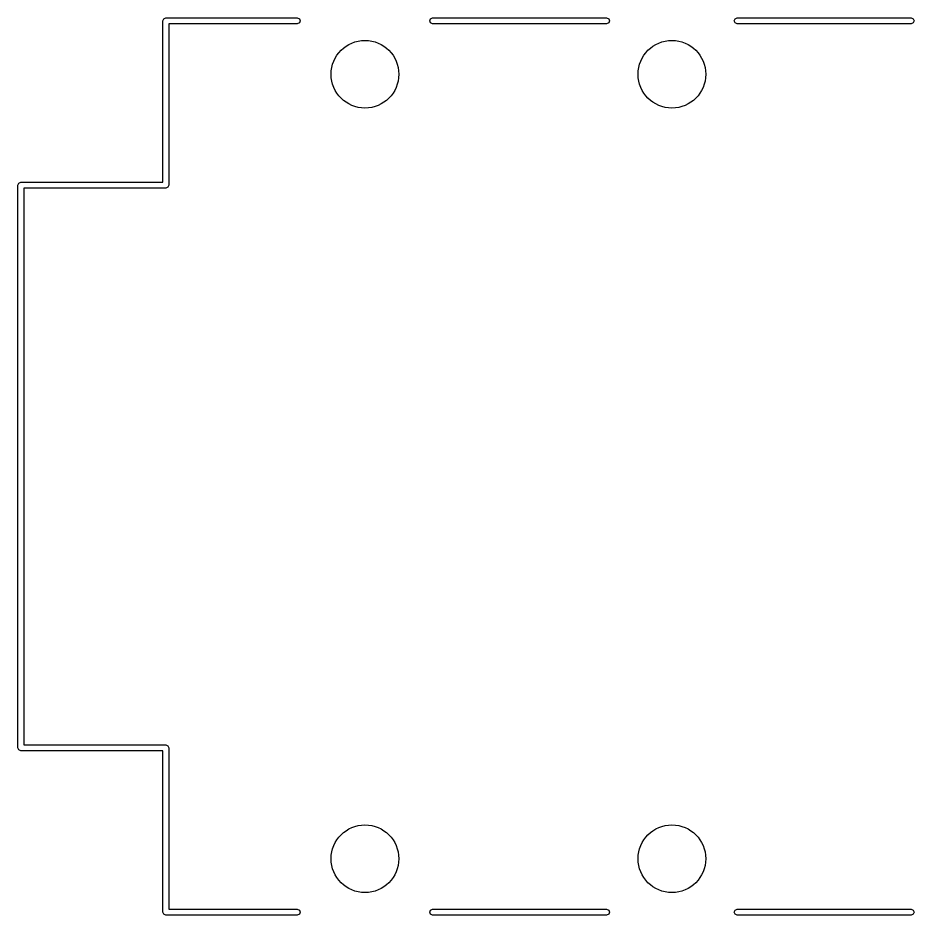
# Model space of a CAD drawing. Extents: x 4.41 to 6.71, y -6.13 to -2.05.
# Drawn here: x 4.533 to 5.263, y -5.193 to -4.462 of the extents above; entities that cross this region are included whole.
import ezdxf

# ---------------------------------------------------------------- set-up
doc = ezdxf.new("R2010")
doc.units = 0
doc.header["$MEASUREMENT"] = 0
doc.layers.add('BLACK', color=7, linetype='CONTINUOUS')

msp = doc.modelspace()

# ---------------------------------------------------------------- linework, layer by layer
at = {"layer": 'BLACK', "linetype": 'CONTINUOUS'}
for p, q in [((4.65079, -4.46437), (4.65148, -4.4627)), ((4.65079, -4.59587), (4.65079, -4.46437)), ((4.65148, -4.4627), (4.65315, -4.46201)), ((4.65315, -4.46201), (4.76024, -4.46201)), ((4.76024, -4.46201), (4.76191, -4.4627)), ((4.76191, -4.4627), (4.7626, -4.46437)), ((4.7626, -4.46437), (4.76191, -4.46604)), ((4.86811, -4.46437), (4.8688, -4.4627)), ((4.8688, -4.46604), (4.86811, -4.46437)), ((4.8688, -4.4627), (4.87047, -4.46201)), ((4.87047, -4.46201), (5.0122, -4.46201)), ((5.0122, -4.46201), (5.01388, -4.4627)), ((5.01388, -4.4627), (5.01457, -4.46437)), ((5.01457, -4.46437), (5.01388, -4.46604)), ((5.11614, -4.46437), (5.11683, -4.4627)), ((5.11683, -4.46604), (5.11614, -4.46437)), ((5.11683, -4.4627), (5.1185, -4.46201)), ((5.1185, -4.46201), (5.26024, -4.46201)), ((5.26024, -4.46201), (5.26191, -4.4627)), ((5.26191, -4.4627), (5.2626, -4.46437)), ((5.2626, -4.46437), (5.26191, -4.46604)), ((4.76024, -4.46673), (4.65551, -4.46673)), ((4.65551, -4.46673), (4.65551, -4.59823)), ((4.76191, -4.46604), (4.76024, -4.46673)), ((4.87047, -4.46673), (4.8688, -4.46604)), ((5.0122, -4.46673), (4.87047, -4.46673)), ((5.01388, -4.46604), (5.0122, -4.46673)), ((5.1185, -4.46673), (5.11683, -4.46604)), ((5.26024, -4.46673), (5.1185, -4.46673)), ((5.26191, -4.46604), (5.26024, -4.46673)), ((4.53337, -4.59656), (4.53504, -4.59587)), ((4.53504, -4.59587), (4.65079, -4.59587)), ((4.53268, -4.59823), (4.53337, -4.59656)), ((4.53268, -5.0565), (4.53268, -4.59823)), ((4.65315, -4.60059), (4.5374, -4.60059)), ((4.5374, -4.60059), (4.5374, -5.05413)), ((4.65482, -4.5999), (4.65315, -4.60059)), ((4.65551, -4.59823), (4.65482, -4.5999)), ((4.53337, -5.05817), (4.53268, -5.0565)), ((4.53268, -5.0565), (4.53268, -5.0565)), ((4.5374, -5.05413), (4.65315, -5.05413)), ((4.65315, -5.05413), (4.65482, -5.05483)), ((4.65482, -5.05483), (4.65551, -5.0565)), ((4.65551, -5.0565), (4.65551, -5.18799)), ((4.53504, -5.05886), (4.53337, -5.05817)), ((4.65079, -5.05886), (4.53504, -5.05886)), ((4.65079, -5.19035), (4.65079, -5.05886)), ((4.65551, -5.18799), (4.76024, -5.18799)), ((4.76024, -5.18799), (4.76191, -5.18868)), ((4.8688, -5.18868), (4.87047, -5.18799)), ((4.87047, -5.18799), (5.0122, -5.18799)), ((5.0122, -5.18799), (5.01388, -5.18868)), ((5.11683, -5.18868), (5.1185, -5.18799)), ((5.1185, -5.18799), (5.26024, -5.18799)), ((5.26024, -5.18799), (5.26191, -5.18868)), ((4.65148, -5.19202), (4.65079, -5.19035)), ((4.65315, -5.19272), (4.65148, -5.19202)), ((4.76024, -5.19272), (4.65315, -5.19272)), ((4.76191, -5.19202), (4.76024, -5.19272)), ((4.76191, -5.18868), (4.7626, -5.19035)), ((4.7626, -5.19035), (4.76191, -5.19202)), ((4.86811, -5.19035), (4.8688, -5.18868)), ((4.8688, -5.19202), (4.86811, -5.19035)), ((4.87047, -5.19272), (4.8688, -5.19202)), ((5.0122, -5.19272), (4.87047, -5.19272)), ((5.01388, -5.19202), (5.0122, -5.19272)), ((5.01388, -5.18868), (5.01457, -5.19035)), ((5.01457, -5.19035), (5.01388, -5.19202)), ((5.11614, -5.19035), (5.11683, -5.18868)), ((5.11683, -5.19202), (5.11614, -5.19035)), ((5.1185, -5.19272), (5.11683, -5.19202)), ((5.26024, -5.19272), (5.1185, -5.19272)), ((5.26191, -5.19202), (5.26024, -5.19272)), ((5.26191, -5.18868), (5.2626, -5.19035)), ((5.2626, -5.19035), (5.26191, -5.19202))]:
    msp.add_line(p, q, dxfattribs=at)
at = {"layer": 'BLACK'}
for centre in [(4.81535, -4.50787), (5.06535, -4.50787), (4.81535, -5.14685), (5.06535, -5.14685)]:
    msp.add_circle(centre, 0.02756, dxfattribs=at)

doc.saveas('drawing.dxf')
